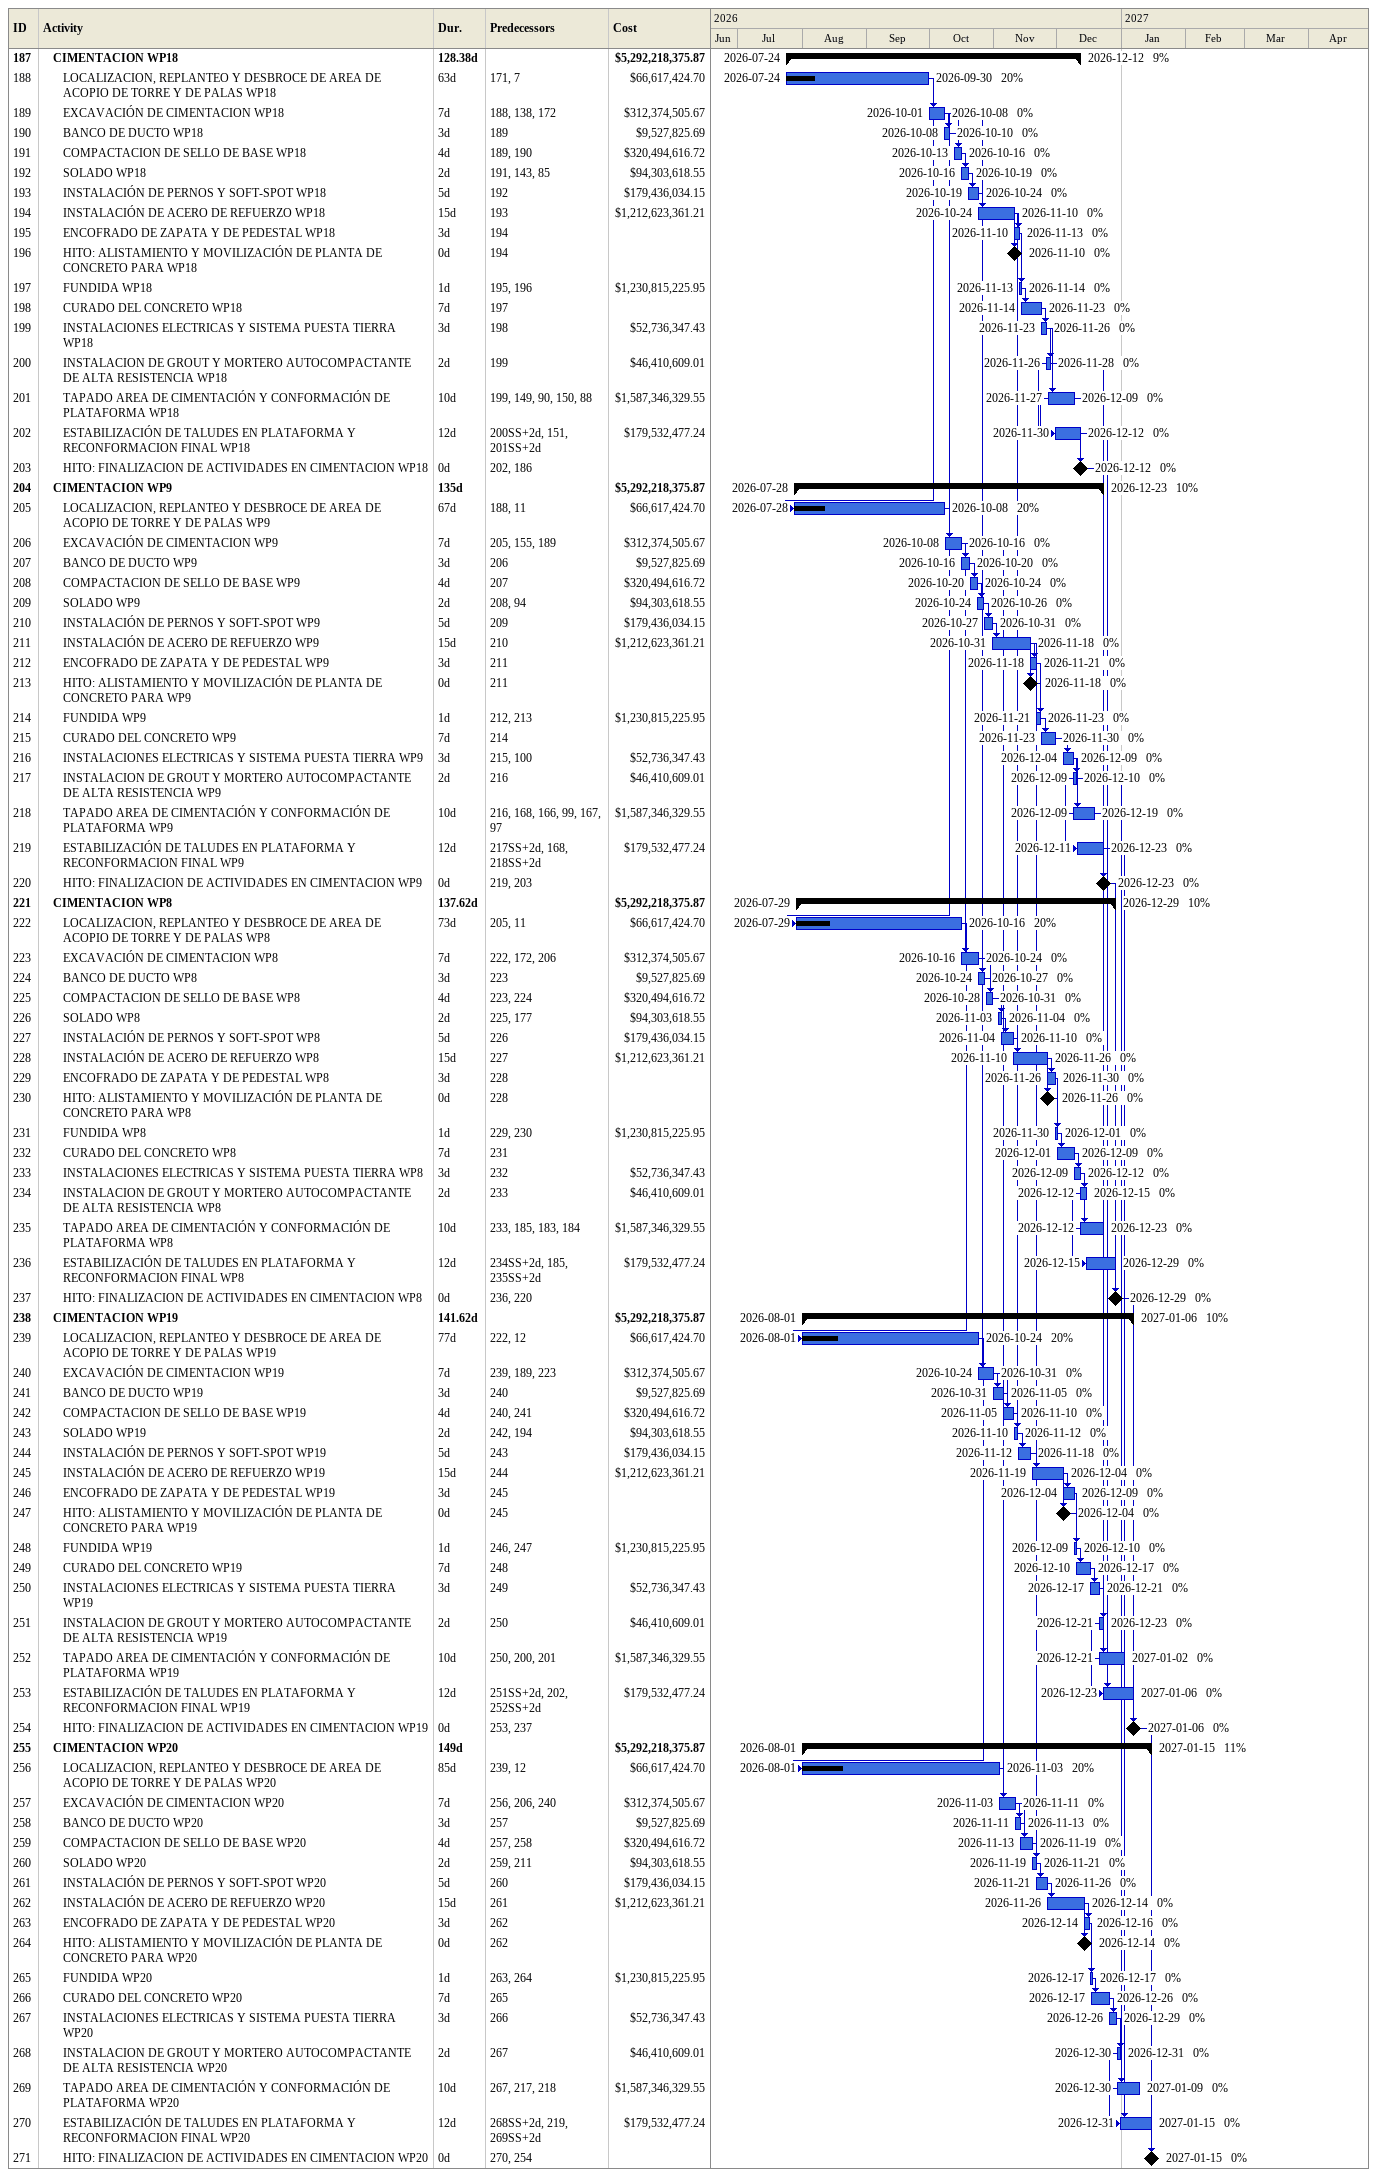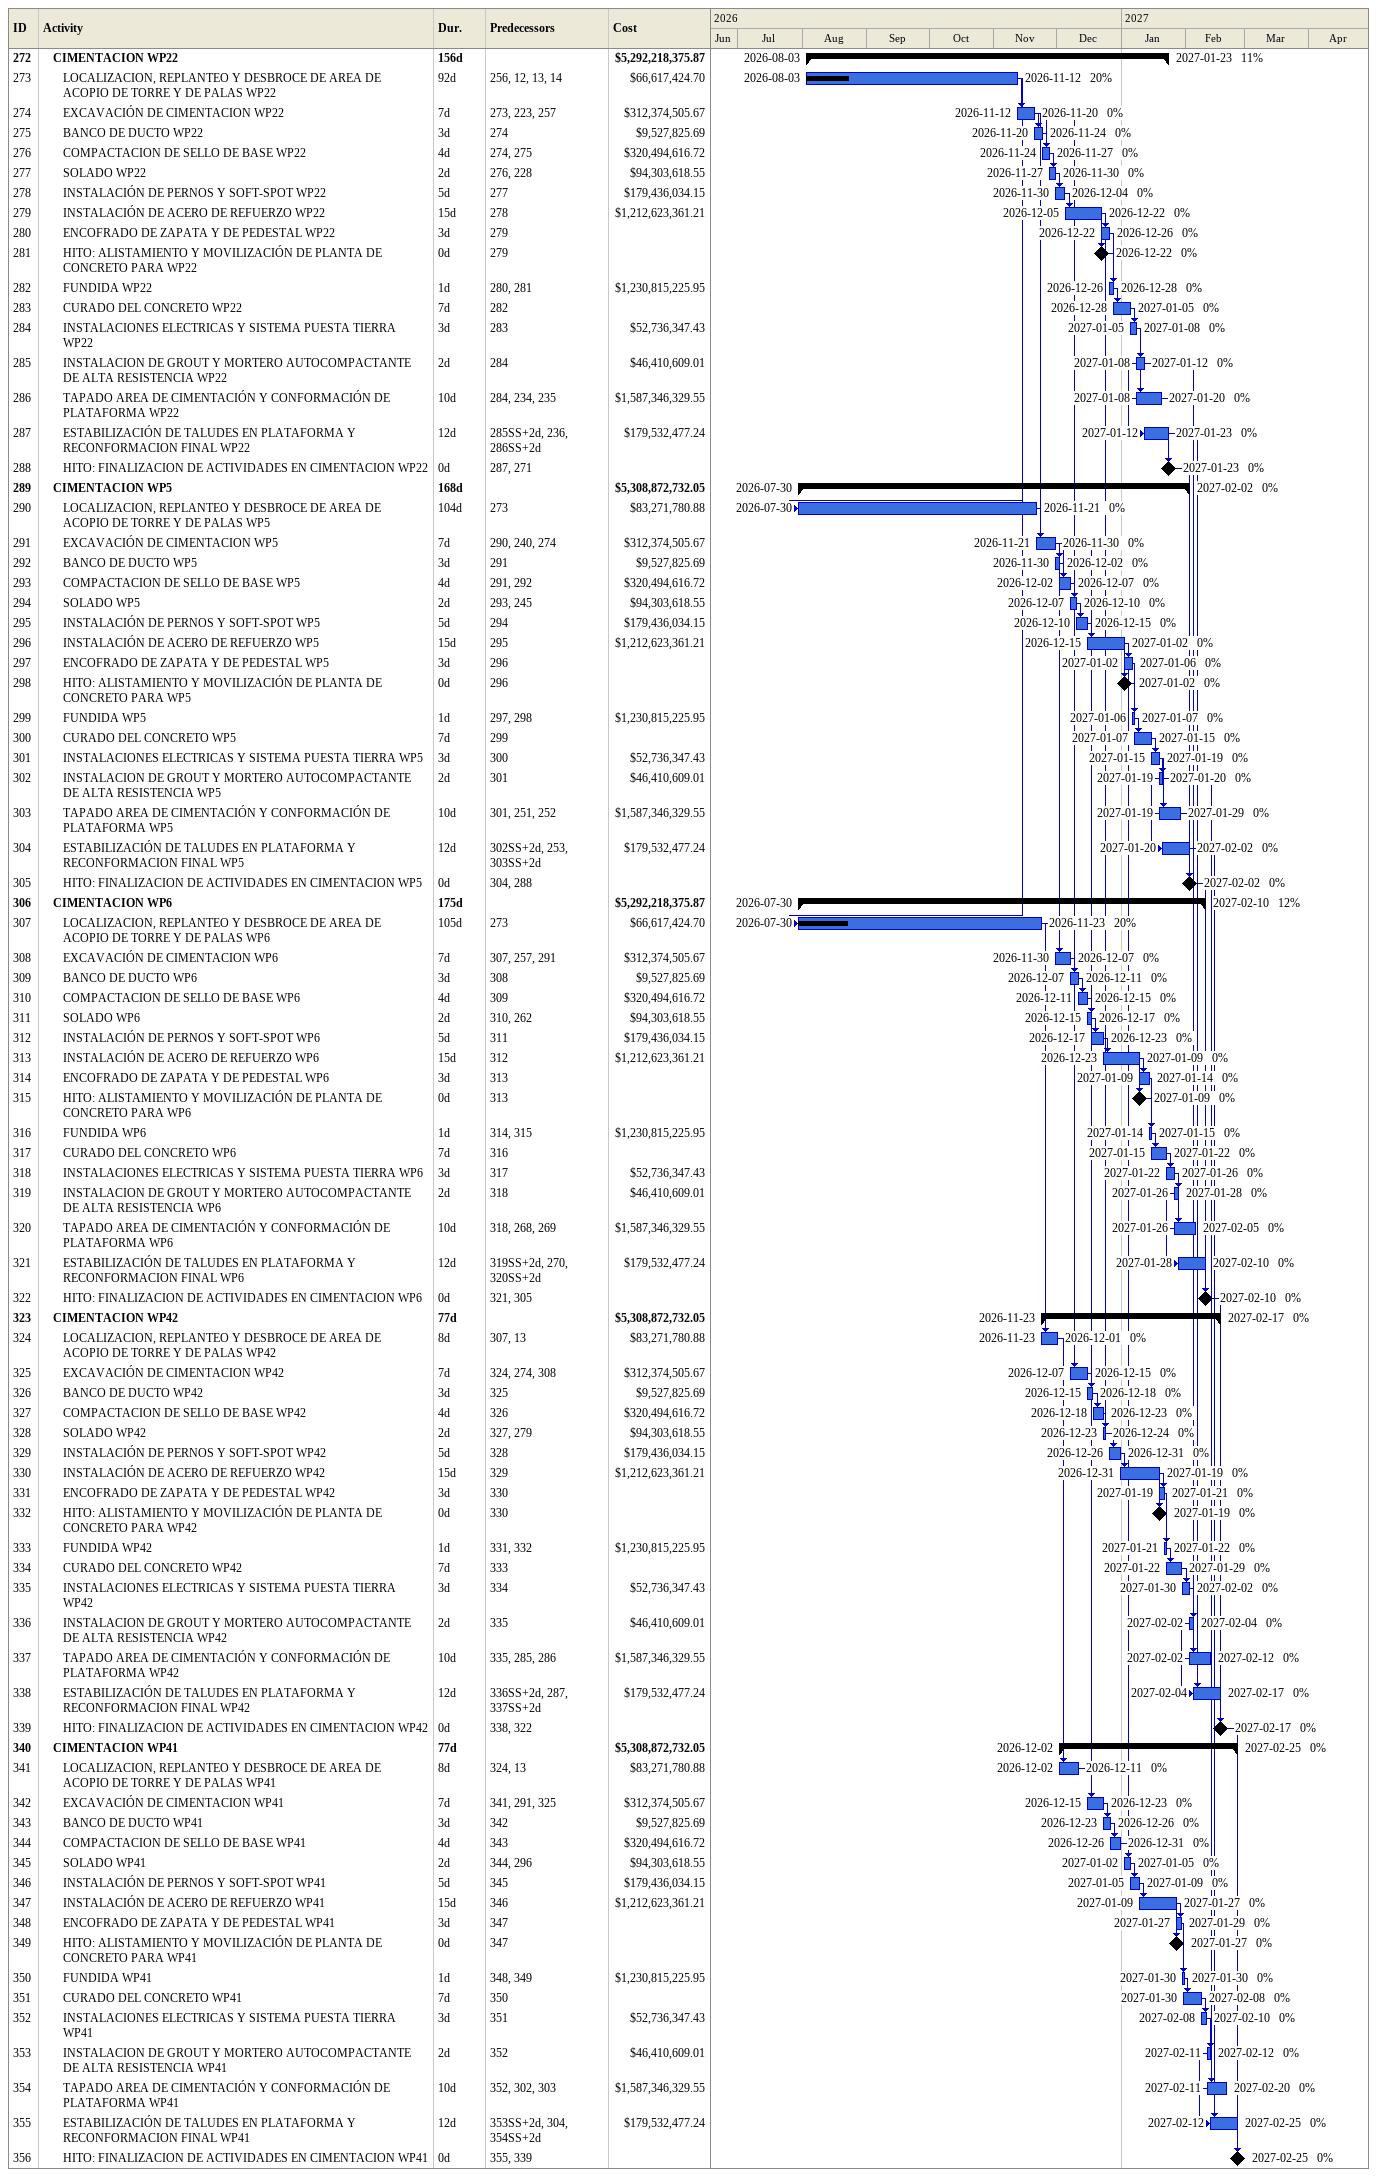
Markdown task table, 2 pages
| ID | Level | Task | Duration | Start | Finish | Predecessors | % complete | Cost ($) |
|---|---|---|---|---|---|---|---|---|
| 187 | 2 | **CIMENTACION WP18** | 128.38d | 2026-07-24 | 2026-12-12 |  | 9 | 5292218375.87 |
| 188 | 3 | LOCALIZACION, REPLANTEO Y DESBROCE DE AREA DE ACOPIO DE TORRE Y DE PALAS WP18 | 63d | 2026-07-24 | 2026-09-30 | 171, 7 | 20 | 66617424.70 |
| 189 | 3 | EXCAVACIÓN DE CIMENTACION WP18 | 7d | 2026-10-01 | 2026-10-08 | 188, 138, 172 | 0 | 312374505.67 |
| 190 | 3 | BANCO DE DUCTO WP18 | 3d | 2026-10-08 | 2026-10-10 | 189 | 0 | 9527825.69 |
| 191 | 3 | COMPACTACION DE SELLO DE BASE WP18 | 4d | 2026-10-13 | 2026-10-16 | 189, 190 | 0 | 320494616.72 |
| 192 | 3 | SOLADO WP18 | 2d | 2026-10-16 | 2026-10-19 | 191, 143, 85 | 0 | 94303618.55 |
| 193 | 3 | INSTALACIÓN DE PERNOS Y SOFT-SPOT WP18 | 5d | 2026-10-19 | 2026-10-24 | 192 | 0 | 179436034.15 |
| 194 | 3 | INSTALACIÓN DE ACERO DE REFUERZO WP18 | 15d | 2026-10-24 | 2026-11-10 | 193 | 0 | 1212623361.21 |
| 195 | 3 | ENCOFRADO DE ZAPATA Y DE PEDESTAL WP18 | 3d | 2026-11-10 | 2026-11-13 | 194 | 0 |  |
| 196 | 3 | HITO: ALISTAMIENTO Y MOVILIZACIÓN DE PLANTA DE CONCRETO PARA WP18 | 0d | 2026-11-10 | 2026-11-10 | 194 | 0 |  |
| 197 | 3 | FUNDIDA WP18 | 1d | 2026-11-13 | 2026-11-14 | 195, 196 | 0 | 1230815225.95 |
| 198 | 3 | CURADO DEL CONCRETO WP18 | 7d | 2026-11-14 | 2026-11-23 | 197 | 0 |  |
| 199 | 3 | INSTALACIONES ELECTRICAS Y SISTEMA PUESTA TIERRA WP18 | 3d | 2026-11-23 | 2026-11-26 | 198 | 0 | 52736347.43 |
| 200 | 3 | INSTALACION DE GROUT Y MORTERO AUTOCOMPACTANTE DE ALTA RESISTENCIA WP18 | 2d | 2026-11-26 | 2026-11-28 | 199 | 0 | 46410609.01 |
| 201 | 3 | TAPADO AREA DE CIMENTACIÓN Y CONFORMACIÓN DE PLATAFORMA WP18 | 10d | 2026-11-27 | 2026-12-09 | 199, 149, 90, 150, 88 | 0 | 1587346329.55 |
| 202 | 3 | ESTABILIZACIÓN DE TALUDES EN PLATAFORMA Y RECONFORMACION FINAL WP18 | 12d | 2026-11-30 | 2026-12-12 | 200SS+2d, 151, 201SS+2d | 0 | 179532477.24 |
| 203 | 3 | HITO: FINALIZACION DE ACTIVIDADES EN CIMENTACION WP18 | 0d | 2026-12-12 | 2026-12-12 | 202, 186 | 0 |  |
| 204 | 2 | **CIMENTACION WP9** | 135d | 2026-07-28 | 2026-12-23 |  | 10 | 5292218375.87 |
| 205 | 3 | LOCALIZACION, REPLANTEO Y DESBROCE DE AREA DE ACOPIO DE TORRE Y DE PALAS WP9 | 67d | 2026-07-28 | 2026-10-08 | 188, 11 | 20 | 66617424.70 |
| 206 | 3 | EXCAVACIÓN DE CIMENTACION WP9 | 7d | 2026-10-08 | 2026-10-16 | 205, 155, 189 | 0 | 312374505.67 |
| 207 | 3 | BANCO DE DUCTO WP9 | 3d | 2026-10-16 | 2026-10-20 | 206 | 0 | 9527825.69 |
| 208 | 3 | COMPACTACION DE SELLO DE BASE WP9 | 4d | 2026-10-20 | 2026-10-24 | 207 | 0 | 320494616.72 |
| 209 | 3 | SOLADO WP9 | 2d | 2026-10-24 | 2026-10-26 | 208, 94 | 0 | 94303618.55 |
| 210 | 3 | INSTALACIÓN DE PERNOS Y SOFT-SPOT WP9 | 5d | 2026-10-27 | 2026-10-31 | 209 | 0 | 179436034.15 |
| 211 | 3 | INSTALACIÓN DE ACERO DE REFUERZO WP9 | 15d | 2026-10-31 | 2026-11-18 | 210 | 0 | 1212623361.21 |
| 212 | 3 | ENCOFRADO DE ZAPATA Y DE PEDESTAL WP9 | 3d | 2026-11-18 | 2026-11-21 | 211 | 0 |  |
| 213 | 3 | HITO: ALISTAMIENTO Y MOVILIZACIÓN DE PLANTA DE CONCRETO PARA WP9 | 0d | 2026-11-18 | 2026-11-18 | 211 | 0 |  |
| 214 | 3 | FUNDIDA WP9 | 1d | 2026-11-21 | 2026-11-23 | 212, 213 | 0 | 1230815225.95 |
| 215 | 3 | CURADO DEL CONCRETO WP9 | 7d | 2026-11-23 | 2026-11-30 | 214 | 0 |  |
| 216 | 3 | INSTALACIONES ELECTRICAS Y SISTEMA PUESTA TIERRA WP9 | 3d | 2026-12-04 | 2026-12-09 | 215, 100 | 0 | 52736347.43 |
| 217 | 3 | INSTALACION DE GROUT Y MORTERO AUTOCOMPACTANTE DE ALTA RESISTENCIA WP9 | 2d | 2026-12-09 | 2026-12-10 | 216 | 0 | 46410609.01 |
| 218 | 3 | TAPADO AREA DE CIMENTACIÓN Y CONFORMACIÓN DE PLATAFORMA WP9 | 10d | 2026-12-09 | 2026-12-19 | 216, 168, 166, 99, 167, 97 | 0 | 1587346329.55 |
| 219 | 3 | ESTABILIZACIÓN DE TALUDES EN PLATAFORMA Y RECONFORMACION FINAL WP9 | 12d | 2026-12-11 | 2026-12-23 | 217SS+2d, 168, 218SS+2d | 0 | 179532477.24 |
| 220 | 3 | HITO: FINALIZACION DE ACTIVIDADES EN CIMENTACION WP9 | 0d | 2026-12-23 | 2026-12-23 | 219, 203 | 0 |  |
| 221 | 2 | **CIMENTACION WP8** | 137.62d | 2026-07-29 | 2026-12-29 |  | 10 | 5292218375.87 |
| 222 | 3 | LOCALIZACION, REPLANTEO Y DESBROCE DE AREA DE ACOPIO DE TORRE Y DE PALAS WP8 | 73d | 2026-07-29 | 2026-10-16 | 205, 11 | 20 | 66617424.70 |
| 223 | 3 | EXCAVACIÓN DE CIMENTACION WP8 | 7d | 2026-10-16 | 2026-10-24 | 222, 172, 206 | 0 | 312374505.67 |
| 224 | 3 | BANCO DE DUCTO WP8 | 3d | 2026-10-24 | 2026-10-27 | 223 | 0 | 9527825.69 |
| 225 | 3 | COMPACTACION DE SELLO DE BASE WP8 | 4d | 2026-10-28 | 2026-10-31 | 223, 224 | 0 | 320494616.72 |
| 226 | 3 | SOLADO WP8 | 2d | 2026-11-03 | 2026-11-04 | 225, 177 | 0 | 94303618.55 |
| 227 | 3 | INSTALACIÓN DE PERNOS Y SOFT-SPOT WP8 | 5d | 2026-11-04 | 2026-11-10 | 226 | 0 | 179436034.15 |
| 228 | 3 | INSTALACIÓN DE ACERO DE REFUERZO WP8 | 15d | 2026-11-10 | 2026-11-26 | 227 | 0 | 1212623361.21 |
| 229 | 3 | ENCOFRADO DE ZAPATA Y DE PEDESTAL WP8 | 3d | 2026-11-26 | 2026-11-30 | 228 | 0 |  |
| 230 | 3 | HITO: ALISTAMIENTO Y MOVILIZACIÓN DE PLANTA DE CONCRETO PARA WP8 | 0d | 2026-11-26 | 2026-11-26 | 228 | 0 |  |
| 231 | 3 | FUNDIDA WP8 | 1d | 2026-11-30 | 2026-12-01 | 229, 230 | 0 | 1230815225.95 |
| 232 | 3 | CURADO DEL CONCRETO WP8 | 7d | 2026-12-01 | 2026-12-09 | 231 | 0 |  |
| 233 | 3 | INSTALACIONES ELECTRICAS Y SISTEMA PUESTA TIERRA WP8 | 3d | 2026-12-09 | 2026-12-12 | 232 | 0 | 52736347.43 |
| 234 | 3 | INSTALACION DE GROUT Y MORTERO AUTOCOMPACTANTE DE ALTA RESISTENCIA WP8 | 2d | 2026-12-12 | 2026-12-15 | 233 | 0 | 46410609.01 |
| 235 | 3 | TAPADO AREA DE CIMENTACIÓN Y CONFORMACIÓN DE PLATAFORMA WP8 | 10d | 2026-12-12 | 2026-12-23 | 233, 185, 183, 184 | 0 | 1587346329.55 |
| 236 | 3 | ESTABILIZACIÓN DE TALUDES EN PLATAFORMA Y RECONFORMACION FINAL WP8 | 12d | 2026-12-15 | 2026-12-29 | 234SS+2d, 185, 235SS+2d | 0 | 179532477.24 |
| 237 | 3 | HITO: FINALIZACION DE ACTIVIDADES EN CIMENTACION WP8 | 0d | 2026-12-29 | 2026-12-29 | 236, 220 | 0 |  |
| 238 | 2 | **CIMENTACION WP19** | 141.62d | 2026-08-01 | 2027-01-06 |  | 10 | 5292218375.87 |
| 239 | 3 | LOCALIZACION, REPLANTEO Y DESBROCE DE AREA DE ACOPIO DE TORRE Y DE PALAS WP19 | 77d | 2026-08-01 | 2026-10-24 | 222, 12 | 20 | 66617424.70 |
| 240 | 3 | EXCAVACIÓN DE CIMENTACION WP19 | 7d | 2026-10-24 | 2026-10-31 | 239, 189, 223 | 0 | 312374505.67 |
| 241 | 3 | BANCO DE DUCTO WP19 | 3d | 2026-10-31 | 2026-11-05 | 240 | 0 | 9527825.69 |
| 242 | 3 | COMPACTACION DE SELLO DE BASE WP19 | 4d | 2026-11-05 | 2026-11-10 | 240, 241 | 0 | 320494616.72 |
| 243 | 3 | SOLADO WP19 | 2d | 2026-11-10 | 2026-11-12 | 242, 194 | 0 | 94303618.55 |
| 244 | 3 | INSTALACIÓN DE PERNOS Y SOFT-SPOT WP19 | 5d | 2026-11-12 | 2026-11-18 | 243 | 0 | 179436034.15 |
| 245 | 3 | INSTALACIÓN DE ACERO DE REFUERZO WP19 | 15d | 2026-11-19 | 2026-12-04 | 244 | 0 | 1212623361.21 |
| 246 | 3 | ENCOFRADO DE ZAPATA Y DE PEDESTAL WP19 | 3d | 2026-12-04 | 2026-12-09 | 245 | 0 |  |
| 247 | 3 | HITO: ALISTAMIENTO Y MOVILIZACIÓN DE PLANTA DE CONCRETO PARA WP19 | 0d | 2026-12-04 | 2026-12-04 | 245 | 0 |  |
| 248 | 3 | FUNDIDA WP19 | 1d | 2026-12-09 | 2026-12-10 | 246, 247 | 0 | 1230815225.95 |
| 249 | 3 | CURADO DEL CONCRETO WP19 | 7d | 2026-12-10 | 2026-12-17 | 248 | 0 |  |
| 250 | 3 | INSTALACIONES ELECTRICAS Y SISTEMA PUESTA TIERRA WP19 | 3d | 2026-12-17 | 2026-12-21 | 249 | 0 | 52736347.43 |
| 251 | 3 | INSTALACION DE GROUT Y MORTERO AUTOCOMPACTANTE DE ALTA RESISTENCIA WP19 | 2d | 2026-12-21 | 2026-12-23 | 250 | 0 | 46410609.01 |
| 252 | 3 | TAPADO AREA DE CIMENTACIÓN Y CONFORMACIÓN DE PLATAFORMA WP19 | 10d | 2026-12-21 | 2027-01-02 | 250, 200, 201 | 0 | 1587346329.55 |
| 253 | 3 | ESTABILIZACIÓN DE TALUDES EN PLATAFORMA Y RECONFORMACION FINAL WP19 | 12d | 2026-12-23 | 2027-01-06 | 251SS+2d, 202, 252SS+2d | 0 | 179532477.24 |
| 254 | 3 | HITO: FINALIZACION DE ACTIVIDADES EN CIMENTACION WP19 | 0d | 2027-01-06 | 2027-01-06 | 253, 237 | 0 |  |
| 255 | 2 | **CIMENTACION WP20** | 149d | 2026-08-01 | 2027-01-15 |  | 11 | 5292218375.87 |
| 256 | 3 | LOCALIZACION, REPLANTEO Y DESBROCE DE AREA DE ACOPIO DE TORRE Y DE PALAS WP20 | 85d | 2026-08-01 | 2026-11-03 | 239, 12 | 20 | 66617424.70 |
| 257 | 3 | EXCAVACIÓN DE CIMENTACION WP20 | 7d | 2026-11-03 | 2026-11-11 | 256, 206, 240 | 0 | 312374505.67 |
| 258 | 3 | BANCO DE DUCTO WP20 | 3d | 2026-11-11 | 2026-11-13 | 257 | 0 | 9527825.69 |
| 259 | 3 | COMPACTACION DE SELLO DE BASE WP20 | 4d | 2026-11-13 | 2026-11-19 | 257, 258 | 0 | 320494616.72 |
| 260 | 3 | SOLADO WP20 | 2d | 2026-11-19 | 2026-11-21 | 259, 211 | 0 | 94303618.55 |
| 261 | 3 | INSTALACIÓN DE PERNOS Y SOFT-SPOT WP20 | 5d | 2026-11-21 | 2026-11-26 | 260 | 0 | 179436034.15 |
| 262 | 3 | INSTALACIÓN DE ACERO DE REFUERZO WP20 | 15d | 2026-11-26 | 2026-12-14 | 261 | 0 | 1212623361.21 |
| 263 | 3 | ENCOFRADO DE ZAPATA Y DE PEDESTAL WP20 | 3d | 2026-12-14 | 2026-12-16 | 262 | 0 |  |
| 264 | 3 | HITO: ALISTAMIENTO Y MOVILIZACIÓN DE PLANTA DE CONCRETO PARA WP20 | 0d | 2026-12-14 | 2026-12-14 | 262 | 0 |  |
| 265 | 3 | FUNDIDA WP20 | 1d | 2026-12-17 | 2026-12-17 | 263, 264 | 0 | 1230815225.95 |
| 266 | 3 | CURADO DEL CONCRETO WP20 | 7d | 2026-12-17 | 2026-12-26 | 265 | 0 |  |
| 267 | 3 | INSTALACIONES ELECTRICAS Y SISTEMA PUESTA TIERRA WP20 | 3d | 2026-12-26 | 2026-12-29 | 266 | 0 | 52736347.43 |
| 268 | 3 | INSTALACION DE GROUT Y MORTERO AUTOCOMPACTANTE DE ALTA RESISTENCIA WP20 | 2d | 2026-12-30 | 2026-12-31 | 267 | 0 | 46410609.01 |
| 269 | 3 | TAPADO AREA DE CIMENTACIÓN Y CONFORMACIÓN DE PLATAFORMA WP20 | 10d | 2026-12-30 | 2027-01-09 | 267, 217, 218 | 0 | 1587346329.55 |
| 270 | 3 | ESTABILIZACIÓN DE TALUDES EN PLATAFORMA Y RECONFORMACION FINAL WP20 | 12d | 2026-12-31 | 2027-01-15 | 268SS+2d, 219, 269SS+2d | 0 | 179532477.24 |
| 271 | 3 | HITO: FINALIZACION DE ACTIVIDADES EN CIMENTACION WP20 | 0d | 2027-01-15 | 2027-01-15 | 270, 254 | 0 |  |
| 272 | 2 | **CIMENTACION WP22** | 156d | 2026-08-03 | 2027-01-23 |  | 11 | 5292218375.87 |
| 273 | 3 | LOCALIZACION, REPLANTEO Y DESBROCE DE AREA DE ACOPIO DE TORRE Y DE PALAS WP22 | 92d | 2026-08-03 | 2026-11-12 | 256, 12, 13, 14 | 20 | 66617424.70 |
| 274 | 3 | EXCAVACIÓN DE CIMENTACION WP22 | 7d | 2026-11-12 | 2026-11-20 | 273, 223, 257 | 0 | 312374505.67 |
| 275 | 3 | BANCO DE DUCTO WP22 | 3d | 2026-11-20 | 2026-11-24 | 274 | 0 | 9527825.69 |
| 276 | 3 | COMPACTACION DE SELLO DE BASE WP22 | 4d | 2026-11-24 | 2026-11-27 | 274, 275 | 0 | 320494616.72 |
| 277 | 3 | SOLADO WP22 | 2d | 2026-11-27 | 2026-11-30 | 276, 228 | 0 | 94303618.55 |
| 278 | 3 | INSTALACIÓN DE PERNOS Y SOFT-SPOT WP22 | 5d | 2026-11-30 | 2026-12-04 | 277 | 0 | 179436034.15 |
| 279 | 3 | INSTALACIÓN DE ACERO DE REFUERZO WP22 | 15d | 2026-12-05 | 2026-12-22 | 278 | 0 | 1212623361.21 |
| 280 | 3 | ENCOFRADO DE ZAPATA Y DE PEDESTAL WP22 | 3d | 2026-12-22 | 2026-12-26 | 279 | 0 |  |
| 281 | 3 | HITO: ALISTAMIENTO Y MOVILIZACIÓN DE PLANTA DE CONCRETO PARA WP22 | 0d | 2026-12-22 | 2026-12-22 | 279 | 0 |  |
| 282 | 3 | FUNDIDA WP22 | 1d | 2026-12-26 | 2026-12-28 | 280, 281 | 0 | 1230815225.95 |
| 283 | 3 | CURADO DEL CONCRETO WP22 | 7d | 2026-12-28 | 2027-01-05 | 282 | 0 |  |
| 284 | 3 | INSTALACIONES ELECTRICAS Y SISTEMA PUESTA TIERRA WP22 | 3d | 2027-01-05 | 2027-01-08 | 283 | 0 | 52736347.43 |
| 285 | 3 | INSTALACION DE GROUT Y MORTERO AUTOCOMPACTANTE DE ALTA RESISTENCIA WP22 | 2d | 2027-01-08 | 2027-01-12 | 284 | 0 | 46410609.01 |
| 286 | 3 | TAPADO AREA DE CIMENTACIÓN Y CONFORMACIÓN DE PLATAFORMA WP22 | 10d | 2027-01-08 | 2027-01-20 | 284, 234, 235 | 0 | 1587346329.55 |
| 287 | 3 | ESTABILIZACIÓN DE TALUDES EN PLATAFORMA Y RECONFORMACION FINAL WP22 | 12d | 2027-01-12 | 2027-01-23 | 285SS+2d, 236, 286SS+2d | 0 | 179532477.24 |
| 288 | 3 | HITO: FINALIZACION DE ACTIVIDADES EN CIMENTACION WP22 | 0d | 2027-01-23 | 2027-01-23 | 287, 271 | 0 |  |
| 289 | 2 | **CIMENTACION WP5** | 168d | 2026-07-30 | 2027-02-02 |  | 0 | 5308872732.05 |
| 290 | 3 | LOCALIZACION, REPLANTEO Y DESBROCE DE AREA DE ACOPIO DE TORRE Y DE PALAS WP5 | 104d | 2026-07-30 | 2026-11-21 | 273 | 0 | 83271780.88 |
| 291 | 3 | EXCAVACIÓN DE CIMENTACION WP5 | 7d | 2026-11-21 | 2026-11-30 | 290, 240, 274 | 0 | 312374505.67 |
| 292 | 3 | BANCO DE DUCTO WP5 | 3d | 2026-11-30 | 2026-12-02 | 291 | 0 | 9527825.69 |
| 293 | 3 | COMPACTACION DE SELLO DE BASE WP5 | 4d | 2026-12-02 | 2026-12-07 | 291, 292 | 0 | 320494616.72 |
| 294 | 3 | SOLADO WP5 | 2d | 2026-12-07 | 2026-12-10 | 293, 245 | 0 | 94303618.55 |
| 295 | 3 | INSTALACIÓN DE PERNOS Y SOFT-SPOT WP5 | 5d | 2026-12-10 | 2026-12-15 | 294 | 0 | 179436034.15 |
| 296 | 3 | INSTALACIÓN DE ACERO DE REFUERZO WP5 | 15d | 2026-12-15 | 2027-01-02 | 295 | 0 | 1212623361.21 |
| 297 | 3 | ENCOFRADO DE ZAPATA Y DE PEDESTAL WP5 | 3d | 2027-01-02 | 2027-01-06 | 296 | 0 |  |
| 298 | 3 | HITO: ALISTAMIENTO Y MOVILIZACIÓN DE PLANTA DE CONCRETO PARA WP5 | 0d | 2027-01-02 | 2027-01-02 | 296 | 0 |  |
| 299 | 3 | FUNDIDA WP5 | 1d | 2027-01-06 | 2027-01-07 | 297, 298 | 0 | 1230815225.95 |
| 300 | 3 | CURADO DEL CONCRETO WP5 | 7d | 2027-01-07 | 2027-01-15 | 299 | 0 |  |
| 301 | 3 | INSTALACIONES ELECTRICAS Y SISTEMA PUESTA TIERRA WP5 | 3d | 2027-01-15 | 2027-01-19 | 300 | 0 | 52736347.43 |
| 302 | 3 | INSTALACION DE GROUT Y MORTERO AUTOCOMPACTANTE DE ALTA RESISTENCIA WP5 | 2d | 2027-01-19 | 2027-01-20 | 301 | 0 | 46410609.01 |
| 303 | 3 | TAPADO AREA DE CIMENTACIÓN Y CONFORMACIÓN DE PLATAFORMA WP5 | 10d | 2027-01-19 | 2027-01-29 | 301, 251, 252 | 0 | 1587346329.55 |
| 304 | 3 | ESTABILIZACIÓN DE TALUDES EN PLATAFORMA Y RECONFORMACION FINAL WP5 | 12d | 2027-01-20 | 2027-02-02 | 302SS+2d, 253, 303SS+2d | 0 | 179532477.24 |
| 305 | 3 | HITO: FINALIZACION DE ACTIVIDADES EN CIMENTACION WP5 | 0d | 2027-02-02 | 2027-02-02 | 304, 288 | 0 |  |
| 306 | 2 | **CIMENTACION WP6** | 175d | 2026-07-30 | 2027-02-10 |  | 12 | 5292218375.87 |
| 307 | 3 | LOCALIZACION, REPLANTEO Y DESBROCE DE AREA DE ACOPIO DE TORRE Y DE PALAS WP6 | 105d | 2026-07-30 | 2026-11-23 | 273 | 20 | 66617424.70 |
| 308 | 3 | EXCAVACIÓN DE CIMENTACION WP6 | 7d | 2026-11-30 | 2026-12-07 | 307, 257, 291 | 0 | 312374505.67 |
| 309 | 3 | BANCO DE DUCTO WP6 | 3d | 2026-12-07 | 2026-12-11 | 308 | 0 | 9527825.69 |
| 310 | 3 | COMPACTACION DE SELLO DE BASE WP6 | 4d | 2026-12-11 | 2026-12-15 | 309 | 0 | 320494616.72 |
| 311 | 3 | SOLADO WP6 | 2d | 2026-12-15 | 2026-12-17 | 310, 262 | 0 | 94303618.55 |
| 312 | 3 | INSTALACIÓN DE PERNOS Y SOFT-SPOT WP6 | 5d | 2026-12-17 | 2026-12-23 | 311 | 0 | 179436034.15 |
| 313 | 3 | INSTALACIÓN DE ACERO DE REFUERZO WP6 | 15d | 2026-12-23 | 2027-01-09 | 312 | 0 | 1212623361.21 |
| 314 | 3 | ENCOFRADO DE ZAPATA Y DE PEDESTAL WP6 | 3d | 2027-01-09 | 2027-01-14 | 313 | 0 |  |
| 315 | 3 | HITO: ALISTAMIENTO Y MOVILIZACIÓN DE PLANTA DE CONCRETO PARA WP6 | 0d | 2027-01-09 | 2027-01-09 | 313 | 0 |  |
| 316 | 3 | FUNDIDA WP6 | 1d | 2027-01-14 | 2027-01-15 | 314, 315 | 0 | 1230815225.95 |
| 317 | 3 | CURADO DEL CONCRETO WP6 | 7d | 2027-01-15 | 2027-01-22 | 316 | 0 |  |
| 318 | 3 | INSTALACIONES ELECTRICAS Y SISTEMA PUESTA TIERRA WP6 | 3d | 2027-01-22 | 2027-01-26 | 317 | 0 | 52736347.43 |
| 319 | 3 | INSTALACION DE GROUT Y MORTERO AUTOCOMPACTANTE DE ALTA RESISTENCIA WP6 | 2d | 2027-01-26 | 2027-01-28 | 318 | 0 | 46410609.01 |
| 320 | 3 | TAPADO AREA DE CIMENTACIÓN Y CONFORMACIÓN DE PLATAFORMA WP6 | 10d | 2027-01-26 | 2027-02-05 | 318, 268, 269 | 0 | 1587346329.55 |
| 321 | 3 | ESTABILIZACIÓN DE TALUDES EN PLATAFORMA Y RECONFORMACION FINAL WP6 | 12d | 2027-01-28 | 2027-02-10 | 319SS+2d, 270, 320SS+2d | 0 | 179532477.24 |
| 322 | 3 | HITO: FINALIZACION DE ACTIVIDADES EN CIMENTACION WP6 | 0d | 2027-02-10 | 2027-02-10 | 321, 305 | 0 |  |
| 323 | 2 | **CIMENTACION WP42** | 77d | 2026-11-23 | 2027-02-17 |  | 0 | 5308872732.05 |
| 324 | 3 | LOCALIZACION, REPLANTEO Y DESBROCE DE AREA DE ACOPIO DE TORRE Y DE PALAS WP42 | 8d | 2026-11-23 | 2026-12-01 | 307, 13 | 0 | 83271780.88 |
| 325 | 3 | EXCAVACIÓN DE CIMENTACION WP42 | 7d | 2026-12-07 | 2026-12-15 | 324, 274, 308 | 0 | 312374505.67 |
| 326 | 3 | BANCO DE DUCTO WP42 | 3d | 2026-12-15 | 2026-12-18 | 325 | 0 | 9527825.69 |
| 327 | 3 | COMPACTACION DE SELLO DE BASE WP42 | 4d | 2026-12-18 | 2026-12-23 | 326 | 0 | 320494616.72 |
| 328 | 3 | SOLADO WP42 | 2d | 2026-12-23 | 2026-12-24 | 327, 279 | 0 | 94303618.55 |
| 329 | 3 | INSTALACIÓN DE PERNOS Y SOFT-SPOT WP42 | 5d | 2026-12-26 | 2026-12-31 | 328 | 0 | 179436034.15 |
| 330 | 3 | INSTALACIÓN DE ACERO DE REFUERZO WP42 | 15d | 2026-12-31 | 2027-01-19 | 329 | 0 | 1212623361.21 |
| 331 | 3 | ENCOFRADO DE ZAPATA Y DE PEDESTAL WP42 | 3d | 2027-01-19 | 2027-01-21 | 330 | 0 |  |
| 332 | 3 | HITO: ALISTAMIENTO Y MOVILIZACIÓN DE PLANTA DE CONCRETO PARA WP42 | 0d | 2027-01-19 | 2027-01-19 | 330 | 0 |  |
| 333 | 3 | FUNDIDA WP42 | 1d | 2027-01-21 | 2027-01-22 | 331, 332 | 0 | 1230815225.95 |
| 334 | 3 | CURADO DEL CONCRETO WP42 | 7d | 2027-01-22 | 2027-01-29 | 333 | 0 |  |
| 335 | 3 | INSTALACIONES ELECTRICAS Y SISTEMA PUESTA TIERRA WP42 | 3d | 2027-01-30 | 2027-02-02 | 334 | 0 | 52736347.43 |
| 336 | 3 | INSTALACION DE GROUT Y MORTERO AUTOCOMPACTANTE DE ALTA RESISTENCIA WP42 | 2d | 2027-02-02 | 2027-02-04 | 335 | 0 | 46410609.01 |
| 337 | 3 | TAPADO AREA DE CIMENTACIÓN Y CONFORMACIÓN DE PLATAFORMA WP42 | 10d | 2027-02-02 | 2027-02-12 | 335, 285, 286 | 0 | 1587346329.55 |
| 338 | 3 | ESTABILIZACIÓN DE TALUDES EN PLATAFORMA Y RECONFORMACION FINAL WP42 | 12d | 2027-02-04 | 2027-02-17 | 336SS+2d, 287, 337SS+2d | 0 | 179532477.24 |
| 339 | 3 | HITO: FINALIZACION DE ACTIVIDADES EN CIMENTACION WP42 | 0d | 2027-02-17 | 2027-02-17 | 338, 322 | 0 |  |
| 340 | 2 | **CIMENTACION WP41** | 77d | 2026-12-02 | 2027-02-25 |  | 0 | 5308872732.05 |
| 341 | 3 | LOCALIZACION, REPLANTEO Y DESBROCE DE AREA DE ACOPIO DE TORRE Y DE PALAS WP41 | 8d | 2026-12-02 | 2026-12-11 | 324, 13 | 0 | 83271780.88 |
| 342 | 3 | EXCAVACIÓN DE CIMENTACION WP41 | 7d | 2026-12-15 | 2026-12-23 | 341, 291, 325 | 0 | 312374505.67 |
| 343 | 3 | BANCO DE DUCTO WP41 | 3d | 2026-12-23 | 2026-12-26 | 342 | 0 | 9527825.69 |
| 344 | 3 | COMPACTACION DE SELLO DE BASE WP41 | 4d | 2026-12-26 | 2026-12-31 | 343 | 0 | 320494616.72 |
| 345 | 3 | SOLADO WP41 | 2d | 2027-01-02 | 2027-01-05 | 344, 296 | 0 | 94303618.55 |
| 346 | 3 | INSTALACIÓN DE PERNOS Y SOFT-SPOT WP41 | 5d | 2027-01-05 | 2027-01-09 | 345 | 0 | 179436034.15 |
| 347 | 3 | INSTALACIÓN DE ACERO DE REFUERZO WP41 | 15d | 2027-01-09 | 2027-01-27 | 346 | 0 | 1212623361.21 |
| 348 | 3 | ENCOFRADO DE ZAPATA Y DE PEDESTAL WP41 | 3d | 2027-01-27 | 2027-01-29 | 347 | 0 |  |
| 349 | 3 | HITO: ALISTAMIENTO Y MOVILIZACIÓN DE PLANTA DE CONCRETO PARA WP41 | 0d | 2027-01-27 | 2027-01-27 | 347 | 0 |  |
| 350 | 3 | FUNDIDA WP41 | 1d | 2027-01-30 | 2027-01-30 | 348, 349 | 0 | 1230815225.95 |
| 351 | 3 | CURADO DEL CONCRETO WP41 | 7d | 2027-01-30 | 2027-02-08 | 350 | 0 |  |
| 352 | 3 | INSTALACIONES ELECTRICAS Y SISTEMA PUESTA TIERRA WP41 | 3d | 2027-02-08 | 2027-02-10 | 351 | 0 | 52736347.43 |
| 353 | 3 | INSTALACION DE GROUT Y MORTERO AUTOCOMPACTANTE DE ALTA RESISTENCIA WP41 | 2d | 2027-02-11 | 2027-02-12 | 352 | 0 | 46410609.01 |
| 354 | 3 | TAPADO AREA DE CIMENTACIÓN Y CONFORMACIÓN DE PLATAFORMA WP41 | 10d | 2027-02-11 | 2027-02-20 | 352, 302, 303 | 0 | 1587346329.55 |
| 355 | 3 | ESTABILIZACIÓN DE TALUDES EN PLATAFORMA Y RECONFORMACION FINAL WP41 | 12d | 2027-02-12 | 2027-02-25 | 353SS+2d, 304, 354SS+2d | 0 | 179532477.24 |
| 356 | 3 | HITO: FINALIZACION DE ACTIVIDADES EN CIMENTACION WP41 | 0d | 2027-02-25 | 2027-02-25 | 355, 339 | 0 |  |
